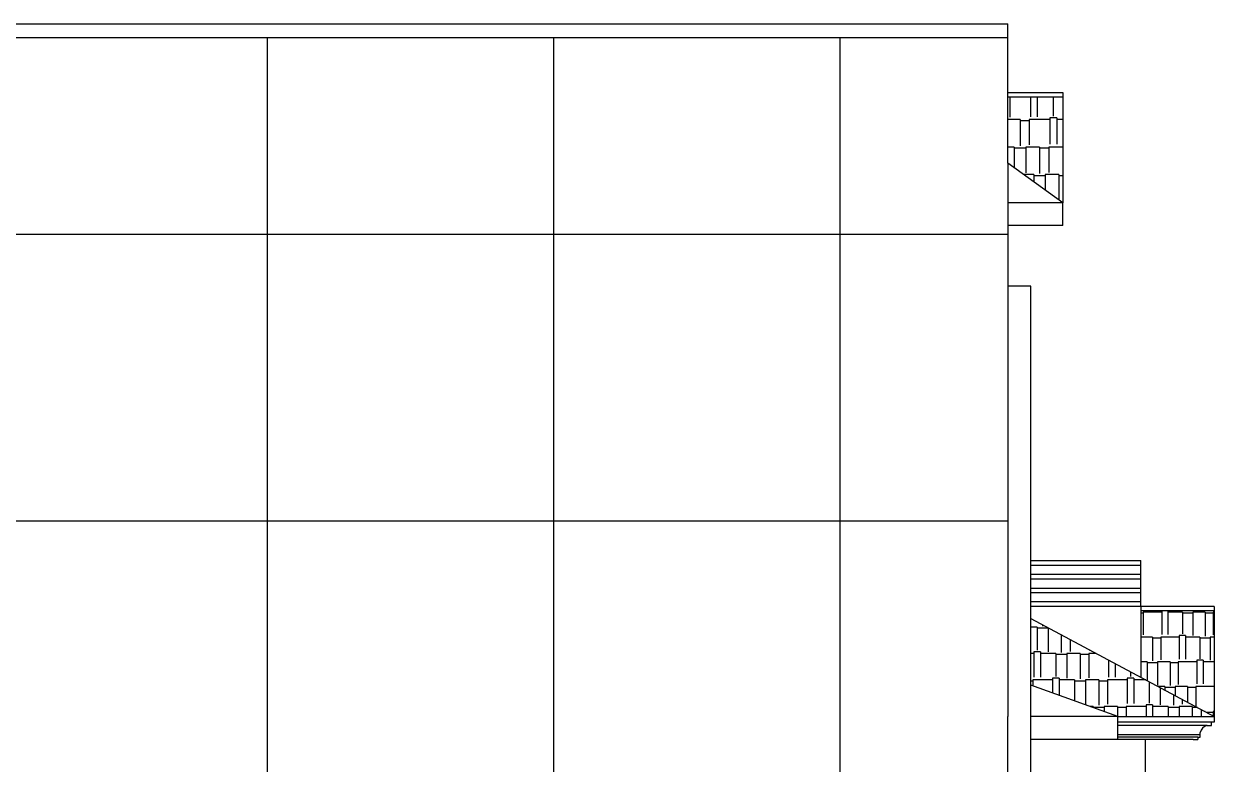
# Model space of a CAD drawing. Header units: inches. Extents: x 1397 to 20304, y -27267 to -746.
# Drawn here: x 17509.4 to 17769.1, y -20990.5 to -20829.1 of the extents above; entities that cross this region are included whole.
import ezdxf

# ---------------------------------------------------------------- set-up
doc = ezdxf.new("R2010")
doc.units = ezdxf.units.IN
doc.header["$LTSCALE"] = 17
doc.header["$MEASUREMENT"] = 0
doc.layers.add('25 BOT BAR', color=12, linetype='Continuous', lineweight=25)
doc.layers.add('OUTLINE', color=1, linetype='Continuous', lineweight=25)

msp = doc.modelspace()

# ---------------------------------------------------------------- hatches: boundary and pattern name
at = {"layer": '25 BOT BAR'}
h = msp.add_hatch(dxfattribs=at)
h.set_pattern_fill('AR-RSHKE', color=8, scale=0.5, angle=180)
h.paths.add_polyline_path([(17736.12, -20845.11), (17724.12, -20845.11), (17724.12, -20859.49), (17736.12, -20868.11)])
h = msp.add_hatch(dxfattribs=at)
h.set_pattern_fill('AR-RSHKE', color=8, scale=0.45, angle=180)
h.paths.add_polyline_path([(17769.12, -20957.11), (17753.12, -20957.11), (17753.12, -20971.58), (17769.12, -20980.11)])
h = msp.add_hatch(dxfattribs=at)
h.set_pattern_fill('AR-RSHKE', color=8, scale=0.48, angle=180)
h.paths.add_polyline_path([(17748.12, -20980.11), (17769.12, -20980.11), (17729.12, -20958.78), (17729.12, -20973.28)])
at = {"layer": 'OUTLINE'}
h = msp.add_hatch(dxfattribs=at)
h.set_pattern_fill('NET', color=256, scale=500)
h.paths.add_polyline_path([(17724.12, -21092.11), (17724.12, -20980.11), (17724.12, -20859.49), (17724.12, -20832.11), (17263.66, -20832.11), (17263.66, -20868.11), (17263.66, -20980.11), (17263.66, -21092.11), (17263.66, -21204.11), (17263.66, -21316.11), (17263.66, -21428.11), (17724.12, -21428.11), (17724.12, -21316.11), (17724.12, -21204.11)])

# ---------------------------------------------------------------- linework, layer by layer
at = {"layer": '25 BOT BAR'}
for p, q in [((17263.66, -20829.11), (17724.12, -20829.11)), ((17724.12, -20859.49), (17724.12, -20829.11)), ((17263.66, -20832.11), (17724.12, -20832.11)), ((17724.12, -20844.11), (17736.12, -20844.11)), ((17736.12, -20845.11), (17724.12, -20845.11)), ((17736.12, -20844.11), (17736.12, -20868.11)), ((17724.12, -20859.49), (17724.12, -20980.11)), ((17736.12, -20868.11), (17724.12, -20859.49)), ((17736.12, -20868.11), (17724.12, -20868.11)), ((17736.12, -20873.11), (17736.12, -20868.11)), ((17736.12, -20873.11), (17724.12, -20873.11)), ((17729.12, -20886.27), (17724.12, -20886.27)), ((17729.12, -21389.11), (17729.12, -20886.27)), ((17729.12, -20946.11), (17753.12, -20946.11)), ((17729.12, -20947.11), (17753.12, -20947.11)), ((17753.12, -20956.11), (17753.12, -20946.11)), ((17729.12, -20949.11), (17753.12, -20949.11)), ((17729.12, -20950.11), (17753.12, -20950.11)), ((17729.12, -20952.11), (17753.12, -20952.11)), ((17729.12, -20953.11), (17753.12, -20953.11)), ((17753.12, -20955.11), (17729.12, -20955.11)), ((17753.12, -20956.11), (17729.12, -20956.11)), ((17753.12, -20956.11), (17753.12, -20971.58)), ((17769.12, -20956.11), (17753.12, -20956.11)), ((17769.12, -20957.11), (17753.12, -20957.11)), ((17769.12, -20956.11), (17769.12, -20980.11)), ((17729.12, -20958.78), (17769.12, -20980.11)), ((17748.12, -20980.11), (17729.12, -20973.28)), ((17724.12, -21092.11), (17724.12, -20980.11)), ((17748.12, -20980.11), (17729.12, -20980.11)), ((17748.12, -20985.11), (17748.12, -20980.11)), ((17748.12, -20980.11), (17769.12, -20980.11)), ((17769.12, -20980.11), (17769.12, -20981.36)), ((17769.12, -20981.36), (17748.12, -20981.36)), ((17767.56, -20982.11), (17748.12, -20982.11)), ((17766.06, -20984.11), (17766.06, -20983.61)), ((17767.56, -20982.11), (17768.56, -20982.11)), ((17768.56, -20982.11), (17768.56, -20981.36)), ((17748.12, -20985.11), (17729.12, -20985.11)), ((17766.06, -20984.11), (17748.12, -20984.11)), ((17765.56, -20984.61), (17748.12, -20984.61)), ((17761.62, -20985.11), (17748.12, -20985.11)), ((17754.12, -21053.11), (17754.12, -20985.11)), ((17764.56, -20985.11), (17761.62, -20985.11)), ((17764.56, -20985.11), (17764.56, -20985.11)), ((17764.56, -20985.11), (17765.56, -20985.11)), ((17765.56, -20984.61), (17765.56, -20985.11)), ((17765.56, -20984.61), (17766.06, -20984.61)), ((17766.06, -20984.61), (17766.06, -20984.11))]:
    msp.add_line(p, q, dxfattribs=at)
msp.add_arc((17767.96, -20984.01), 1.94, 101.7959, 168.2044, dxfattribs=at)

doc.saveas('drawing.dxf')
